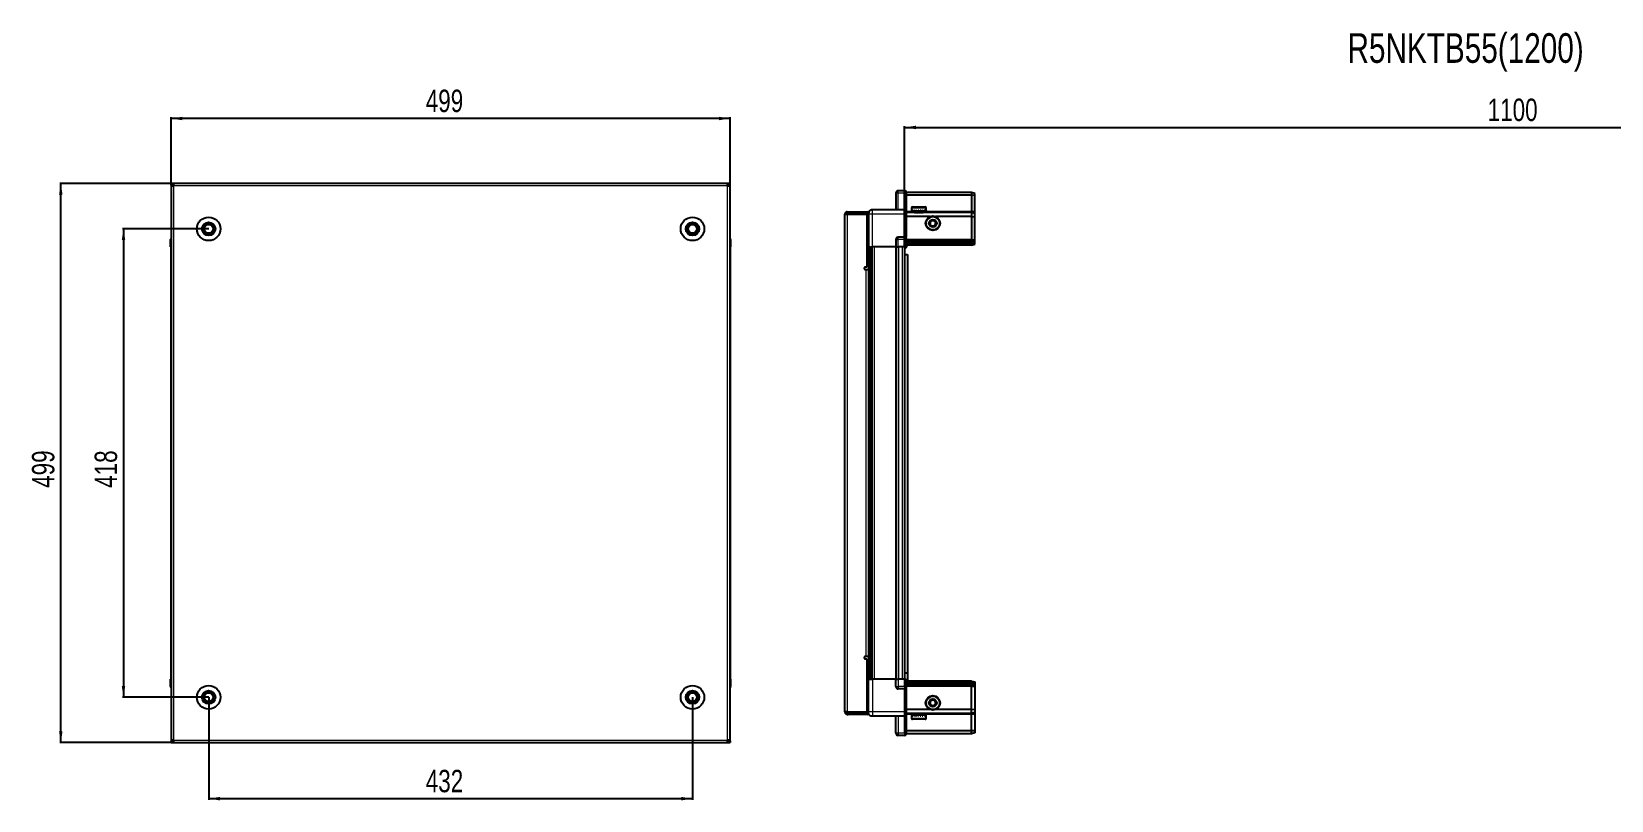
# Model space of a CAD drawing. Header units: millimetres. Extents: x 927 to 3563, y -469 to 1533.
# Drawn here: x 927 to 2337, y 847 to 1533 of the extents above; entities that cross this region are included whole.
import ezdxf

# ---------------------------------------------------------------- set-up
doc = ezdxf.new("R2010")
doc.units = ezdxf.units.MM
doc.layers.add('FORMAT', color=7, linetype='Continuous')
doc.styles.add('SLDTEXTSTYLE0', font='TXT', dxfattribs={"width": 0.75})
doc.dimstyles.new('SLDDIMSTYLE0', dxfattribs={"dimtxt": 20, "dimasz": 10, "dimexe": 0, "dimexo": 0.0625, "dimgap": 5, "dimtad": 2, "dimdec": 1, "dimrnd": 1e-09, "dimzin": 12, "dimdsep": 46, "dimtxsty": 'SLDTEXTSTYLE0', "dimsah": 1, "dimcen": 0.09, "dimadec": 0, "dimazin": 3, "dimtfac": 1, "dimtofl": 0, "dimtmove": 0, "dimatfit": 3, "dimfxl": 0, "dimfrac": 2, "dimtolj": 1, "dimtzin": 12, "dimarcsym": 0})

# ---------------------------------------------------------------- blocks, each defined once
blk = doc.blocks.new('_D')
at = {"layer": 'FORMAT'}
for p, q in [((1051.2, 1397.7), (951.7, 1397.7)), ((952.7, 898.7), (952.7, 1397.7)), ((1051.2, 898.7), (951.7, 898.7))]:
    blk.add_line(p, q, dxfattribs=at)
for points in [[(952.7, 1397.7), (951.1, 1387.7), (954.2, 1387.7)], [(952.7, 898.7), (954.2, 908.7), (951.1, 908.7)]]:
    blk.add_solid(points, dxfattribs=at)
at = {"layer": 'FORMAT', "insert": (926.9, 1126), "char_height": 20, "attachment_point": 1, "rotation": 90, "style": 'SLDTEXTSTYLE0'}
blk.add_mtext('499', dxfattribs=at)
blk = doc.blocks.new('_D_1')
at = {"layer": 'FORMAT'}
for p, q in [((1051.2, 1397.7), (1051.2, 1456.7)), ((1550.2, 1455.7), (1051.2, 1455.7)), ((1550.2, 1397.7), (1550.2, 1456.7))]:
    blk.add_line(p, q, dxfattribs=at)
for points in [[(1051.2, 1455.7), (1061.2, 1454.1), (1061.2, 1457.2)], [(1550.2, 1455.7), (1540.2, 1457.2), (1540.2, 1454.1)]]:
    blk.add_solid(points, dxfattribs=at)
at = {"layer": 'FORMAT', "insert": (1278.5, 1481.4), "char_height": 20, "attachment_point": 1, "style": 'SLDTEXTSTYLE0'}
blk.add_mtext('499', dxfattribs=at)
blk = doc.blocks.new('_D_2')
at = {"layer": 'FORMAT'}
for p, q in [((1084.7, 939.1), (1084.7, 847.7)), ((1516.7, 939.1), (1516.7, 847.7)), ((1084.7, 848.7), (1516.7, 848.7))]:
    blk.add_line(p, q, dxfattribs=at)
for points in [[(1084.7, 848.7), (1094.7, 847.1), (1094.7, 850.2)], [(1516.7, 848.7), (1506.7, 850.2), (1506.7, 847.1)]]:
    blk.add_solid(points, dxfattribs=at)
at = {"layer": 'FORMAT', "insert": (1278.5, 874.4), "char_height": 20, "attachment_point": 1, "style": 'SLDTEXTSTYLE0'}
blk.add_mtext('432', dxfattribs=at)
blk = doc.blocks.new('_D_3')
at = {"layer": 'FORMAT'}
for p, q in [((1084.7, 1357.2), (1007.7, 1357.2)), ((1008.7, 1357.2), (1008.7, 939.2)), ((1084.7, 939.2), (1007.7, 939.2))]:
    blk.add_line(p, q, dxfattribs=at)
for points in [[(1008.7, 1357.2), (1007.1, 1347.2), (1010.2, 1347.2)], [(1008.7, 939.2), (1010.2, 949.2), (1007.1, 949.2)]]:
    blk.add_solid(points, dxfattribs=at)
at = {"layer": 'FORMAT', "insert": (982.9, 1126), "char_height": 20, "attachment_point": 1, "rotation": 90, "style": 'SLDTEXTSTYLE0'}
blk.add_mtext('418', dxfattribs=at)
blk = doc.blocks.new('_D_4')
at = {"layer": 'FORMAT'}
for p, q in [((1706.1, 1341.2), (1706.1, 1448.7)), ((1706.1, 1447.7), (2806.1, 1447.7)), ((2806.1, 1341.2), (2806.1, 1448.7))]:
    blk.add_line(p, q, dxfattribs=at)
for points in [[(1706.1, 1447.7), (1716.1, 1446.1), (1716.1, 1449.2)], [(2806.1, 1447.7), (2796.1, 1449.2), (2796.1, 1446.1)]]:
    blk.add_solid(points, dxfattribs=at)
at = {"layer": 'FORMAT', "insert": (2226.6, 1473.4), "char_height": 20, "attachment_point": 1, "style": 'SLDTEXTSTYLE0'}
blk.add_mtext('1100', dxfattribs=at)

msp = doc.modelspace()

# ---------------------------------------------------------------- linework, layer by layer
at = {"color": 7, "linetype": 'Continuous', "lineweight": 25}
for p, q in [((1053.27, 1397.66), (1051.17, 1397.66)), ((1051.17, 1396.16), (1051.17, 1397.66)), ((1548.07, 1397.66), (1053.27, 1397.66)), ((1053.27, 1397.66), (1053.27, 1395.56)), ((1548.07, 1395.56), (1548.07, 1397.66)), ((1550.17, 1397.66), (1548.07, 1397.66)), ((1550.17, 1396.16), (1550.17, 1397.66)), ((1051.17, 1396.16), (1053.27, 1396.16)), ((1051.17, 1396.16), (1051.17, 1395.56)), ((1051.17, 1395.56), (1051.17, 900.76)), ((1051.17, 1395.56), (1053.27, 1395.56)), ((1548.07, 1396.16), (1550.17, 1396.16)), ((1548.07, 1395.56), (1550.17, 1395.56)), ((1550.17, 1395.56), (1550.17, 1396.16)), ((1550.17, 900.76), (1550.17, 1395.56)), ((1698.27, 1389.16), (1698.27, 1374.16)), ((1706.27, 1391.16), (1700.27, 1391.16)), ((1706.27, 1391.16), (1706.61, 1391.16)), ((1706.27, 1391.16), (1706.27, 1389.16)), ((1706.27, 1374.36), (1706.27, 1389.16)), ((1706.27, 1374.36), (1706.27, 1389.16)), ((1707.47, 1390.66), (1706.61, 1391.16)), ((1707.47, 1389.16), (1707.47, 1390.66)), ((1765.77, 1389.66), (1707.47, 1389.66)), ((1707.47, 1389.16), (1707.47, 1374.36)), ((1765.77, 1387.16), (1707.47, 1387.16)), ((1765.77, 1389.66), (1765.77, 1387.16)), ((1768.77, 1388.85), (1765.77, 1389.66)), ((1765.77, 1387.16), (1765.77, 1372.66)), ((1768.77, 1387), (1765.77, 1387.16)), ((1768.77, 1387), (1768.77, 1388.85)), ((1768.77, 1372.66), (1768.77, 1387)), ((1654.27, 1370.31), (1652.77, 1370.31)), ((1652.77, 1369.81), (1652.77, 1370.31)), ((1652.77, 926.51), (1652.77, 1369.81)), ((1654.87, 1370.91), (1654.87, 1372.41)), ((1654.87, 1372.41), (1655.77, 1372.41)), ((1654.87, 1370.91), (1655.77, 1370.91)), ((1654.87, 1370.41), (1672.27, 1370.41)), ((1655.77, 1372.41), (1672.27, 1372.41)), ((1655.77, 1370.91), (1655.77, 1372.41)), ((1655.77, 1370.91), (1672.27, 1370.91)), ((1672.27, 1370.91), (1672.27, 1372.41)), ((1673.77, 1370.41), (1672.27, 1370.41)), ((1672.27, 1370.41), (1672.27, 1322.91)), ((1673.77, 1370.16), (1673.77, 1341.16)), ((1706.27, 1374.16), (1677.27, 1374.16)), ((1706.27, 1374.16), (1706.27, 1374.36)), ((1706.27, 1374.16), (1707.47, 1374.16)), ((1706.27, 1370.16), (1706.27, 1374.16)), ((1706.27, 1349.86), (1706.27, 1370.16)), ((1707.47, 1374.36), (1707.47, 1374.16)), ((1707.47, 1374.16), (1707.47, 1370.16)), ((1765.77, 1371.66), (1707.47, 1371.66)), ((1707.47, 1370.16), (1707.47, 1349.86)), ((1712.27, 1376.06), (1712.27, 1373.66)), ((1712.27, 1373.66), (1712.27, 1373.16)), ((1712.27, 1373.16), (1712.41, 1373.16)), ((1712.6, 1373.66), (1712.41, 1373.66)), ((1712.41, 1373.66), (1712.41, 1373.16)), ((1712.41, 1373.16), (1712.6, 1373.16)), ((1712.6, 1373.66), (1712.6, 1373.16)), ((1712.6, 1373.16), (1713.12, 1373.16)), ((1713.07, 1376.86), (1720.24, 1376.86)), ((1713.53, 1373.66), (1713.12, 1373.66)), ((1713.12, 1373.66), (1713.12, 1373.16)), ((1713.12, 1373.16), (1713.53, 1373.16)), ((1713.53, 1373.66), (1713.53, 1373.16)), ((1713.53, 1373.16), (1714.4, 1373.16)), ((1714.37, 1373.16), (1714.37, 1373.06)), ((1714.37, 1373.06), (1723.17, 1373.06)), ((1714.97, 1373.66), (1714.4, 1373.66)), ((1714.4, 1373.66), (1714.4, 1373.16)), ((1714.4, 1373.16), (1714.97, 1373.16)), ((1714.77, 1372.66), (1715.46, 1372.18)), ((1714.77, 1372.66), (1719.8, 1372.66)), ((1715.46, 1372.18), (1714.77, 1371.69)), ((1714.77, 1371.69), (1714.77, 1371.66)), ((1714.77, 1371.69), (1719.8, 1371.69)), ((1714.97, 1373.66), (1714.97, 1373.16)), ((1714.97, 1373.16), (1716.09, 1373.16)), ((1715.46, 1372.18), (1719.62, 1372.18)), ((1716.78, 1373.66), (1716.09, 1373.66)), ((1716.09, 1373.66), (1716.09, 1373.16)), ((1716.09, 1373.16), (1716.78, 1373.16)), ((1716.78, 1373.66), (1716.78, 1373.16)), ((1716.78, 1373.16), (1718.06, 1373.16)), ((1718.79, 1373.66), (1718.06, 1373.66)), ((1718.06, 1373.66), (1718.06, 1373.16)), ((1718.06, 1373.16), (1718.29, 1373.16)), ((1718.29, 1373.66), (1718.29, 1373.16)), ((1718.79, 1373.66), (1718.79, 1373.16)), ((1718.79, 1373.66), (1718.79, 1373.16)), ((1718.79, 1373.16), (1720.09, 1373.16)), ((1718.79, 1373.16), (1718.79, 1373.16)), ((1719.62, 1372.18), (1722.08, 1372.18)), ((1719.8, 1372.66), (1722.77, 1372.66)), ((1719.8, 1371.69), (1722.77, 1371.69)), ((1720.8, 1373.66), (1720.09, 1373.66)), ((1720.09, 1373.66), (1720.09, 1373.16)), ((1720.15, 1373.66), (1720.15, 1373.16)), ((1720.15, 1373.16), (1720.8, 1373.16)), ((1720.24, 1376.86), (1724.47, 1376.86)), ((1720.8, 1373.66), (1720.8, 1373.16)), ((1720.8, 1373.16), (1721.99, 1373.16)), ((1722.61, 1373.66), (1721.99, 1373.66)), ((1721.99, 1373.66), (1721.99, 1373.16)), ((1721.99, 1373.16), (1722.61, 1373.16)), ((1722.08, 1372.18), (1722.77, 1372.66)), ((1722.77, 1371.69), (1722.08, 1372.18)), ((1722.61, 1373.66), (1722.61, 1373.16)), ((1722.61, 1373.16), (1723.58, 1373.16)), ((1722.77, 1371.66), (1722.77, 1371.69)), ((1723.17, 1373.06), (1723.17, 1373.16)), ((1724.04, 1373.66), (1723.58, 1373.66)), ((1723.58, 1373.66), (1723.58, 1373.16)), ((1723.58, 1373.16), (1724.04, 1373.16)), ((1724.04, 1373.66), (1724.04, 1373.16)), ((1724.04, 1373.16), (1724.7, 1373.16)), ((1724.96, 1373.66), (1724.7, 1373.66)), ((1724.7, 1373.66), (1724.7, 1373.16)), ((1724.7, 1373.16), (1724.96, 1373.16)), ((1724.96, 1373.66), (1724.96, 1373.16)), ((1724.96, 1373.16), (1725.23, 1373.16)), ((1725.27, 1373.66), (1725.23, 1373.66)), ((1725.23, 1373.66), (1725.23, 1373.16)), ((1725.23, 1373.16), (1725.27, 1373.16)), ((1725.27, 1373.66), (1725.27, 1376.06)), ((1725.27, 1373.66), (1725.27, 1373.16)), ((1765.77, 1372.66), (1765.77, 1371.66)), ((1765.77, 1371.66), (1765.77, 1368.16)), ((1768.77, 1370.85), (1765.77, 1371.66)), ((1768.77, 1370.85), (1768.77, 1372.66)), ((1768.77, 1367.83), (1768.77, 1370.85)), ((1728.77, 1368.16), (1707.47, 1368.16)), ((1765.77, 1368.16), (1733.77, 1368.16)), ((1765.77, 1368.16), (1765.77, 1347.66)), ((1765.77, 1368.16), (1768.77, 1367.83)), ((1768.77, 1347.66), (1768.77, 1367.83)), ((1050.67, 1347.66), (1050.67, 1341.16)), ((1050.67, 1341.16), (1050.67, 1347.66)), ((1050.67, 1341.16), (1050.67, 1341.16)), ((1051.17, 1341.16), (1050.67, 1341.16)), ((1050.82, 1341.16), (1050.82, 955.16)), ((1550.17, 1348.98), (1550.17, 1348.98)), ((1550.17, 1341.16), (1550.67, 1341.16)), ((1550.52, 955.16), (1550.52, 1341.16)), ((1550.67, 1347.66), (1550.67, 1341.16)), ((1550.67, 1341.16), (1550.67, 1347.66)), ((1550.67, 1341.16), (1550.67, 1341.16)), ((1550.67, 1341.16), (1550.67, 1341.16)), ((1672.27, 1343.91), (1673.77, 1343.91)), ((1673.77, 1341.16), (1672.27, 1341.16)), ((1674.42, 955.16), (1674.42, 1341.16)), ((1676.21, 1341.16), (1676.21, 955.16)), ((1676.25, 1341.16), (1676.25, 955.16)), ((1698.27, 1341.16), (1677.27, 1341.16)), ((1698.27, 1347.66), (1698.27, 1341.16)), ((1698.27, 1341.16), (1700.27, 1341.16)), ((1698.92, 955.16), (1698.92, 1341.16)), ((1706.27, 1349.66), (1700.27, 1349.66)), ((1706.27, 1341.16), (1700.27, 1341.16)), ((1706.12, 955.16), (1706.12, 1341.16)), ((1706.27, 1349.66), (1706.27, 1349.86)), ((1706.27, 1349.66), (1706.27, 1347.66)), ((1706.27, 1349.66), (1707.47, 1349.66)), ((1706.27, 1341.16), (1706.27, 1347.66)), ((1706.27, 1341.16), (1706.27, 1347.66)), ((1706.27, 1341.16), (1706.61, 1341.16)), ((1706.27, 1341.16), (1706.27, 1341.16)), ((1706.61, 1341.16), (1706.61, 1347.66)), ((1707.47, 1341.16), (1706.61, 1341.16)), ((1706.61, 1341.16), (1706.61, 1341.16)), ((1707.47, 1349.86), (1707.47, 1349.66)), ((1707.47, 1348.98), (1707.47, 1349.66)), ((1707.47, 1348.98), (1707.47, 1341.16)), ((1765.77, 1346.66), (1707.47, 1346.66)), ((1765.77, 1345.66), (1707.47, 1345.66)), ((1765.77, 1344.16), (1707.47, 1344.16)), ((1765.77, 1342.66), (1707.47, 1342.66)), ((1765.77, 1347.66), (1765.77, 1346.66)), ((1765.77, 1346.66), (1765.77, 1345.66)), ((1765.77, 1346.66), (1768.77, 1345.85)), ((1765.77, 1345.66), (1765.77, 1344.16)), ((1765.77, 1345.66), (1768.77, 1345.11)), ((1765.77, 1344.16), (1768.77, 1344.61)), ((1765.77, 1344.16), (1765.77, 1342.66)), ((1765.77, 1342.66), (1768.77, 1343.46)), ((1768.77, 1345.85), (1768.77, 1347.66)), ((1768.77, 1345.11), (1768.77, 1345.85)), ((1768.77, 1344.61), (1768.77, 1345.11)), ((1768.77, 1343.46), (1768.77, 1344.61)), ((1706.12, 1334.16), (1708.62, 1334.16)), ((1708.62, 1334.16), (1708.62, 960.66)), ((1672.27, 1322.91), (1670.92, 1322.91)), ((1670.92, 1320.91), (1671.67, 1320.91)), ((1671.67, 1320.91), (1673.77, 1320.91)), ((1673.77, 1320.91), (1673.77, 975.41)), ((1671.67, 975.41), (1670.92, 975.41)), ((1670.92, 973.41), (1672.27, 973.41)), ((1673.77, 975.41), (1671.67, 975.41)), ((1672.27, 973.41), (1672.27, 925.91)), ((1708.62, 960.66), (1706.12, 960.66)), ((1708.62, 960.66), (1708.62, 953.66)), ((1050.67, 955.16), (1050.67, 955.16)), ((1050.67, 948.66), (1050.67, 955.16)), ((1050.67, 955.16), (1050.67, 955.16)), ((1050.67, 955.16), (1050.67, 948.66)), ((1051.17, 955.16), (1050.67, 955.16)), ((1051.17, 947.34), (1051.17, 947.34)), ((1550.17, 955.16), (1550.67, 955.16)), ((1550.67, 955.16), (1550.67, 955.16)), ((1550.67, 948.66), (1550.67, 955.16)), ((1550.67, 955.16), (1550.67, 948.66)), ((1673.77, 955.16), (1672.27, 955.16)), ((1673.77, 952.41), (1672.27, 952.41)), ((1673.77, 926.16), (1673.77, 955.16)), ((1698.27, 955.16), (1677.27, 955.16)), ((1698.27, 948.66), (1698.27, 955.16)), ((1698.27, 955.16), (1700.27, 955.16)), ((1706.27, 955.16), (1700.27, 955.16)), ((1706.27, 946.66), (1700.27, 946.66)), ((1706.27, 955.16), (1706.61, 955.16)), ((1706.27, 948.66), (1706.27, 955.16)), ((1706.27, 948.66), (1706.27, 946.66)), ((1706.27, 948.66), (1706.27, 946.66)), ((1706.27, 946.66), (1707.47, 946.66)), ((1706.27, 946.46), (1706.27, 946.66)), ((1706.27, 926.16), (1706.27, 946.46)), ((1706.61, 948.66), (1706.61, 955.16)), ((1706.61, 955.16), (1707.47, 955.16)), ((1707.47, 955.16), (1707.47, 947.34)), ((1765.77, 953.66), (1707.47, 953.66)), ((1765.77, 952.16), (1707.47, 952.16)), ((1765.77, 950.66), (1707.47, 950.66)), ((1765.77, 949.66), (1707.47, 949.66)), ((1707.47, 946.66), (1707.47, 947.34)), ((1707.47, 946.66), (1707.47, 946.46)), ((1707.47, 946.46), (1707.47, 926.16)), ((1765.77, 952.16), (1765.77, 953.66)), ((1765.77, 953.66), (1768.77, 952.85)), ((1765.77, 950.66), (1765.77, 952.16)), ((1765.77, 952.16), (1768.77, 951.7)), ((1765.77, 950.66), (1768.77, 951.2)), ((1765.77, 949.66), (1765.77, 950.66)), ((1765.77, 949.66), (1768.77, 950.46)), ((1765.77, 948.66), (1765.77, 949.66)), ((1765.77, 928.16), (1765.77, 948.66)), ((1768.77, 952.85), (1768.77, 951.7)), ((1768.77, 951.7), (1768.77, 951.2)), ((1768.77, 951.2), (1768.77, 950.46)), ((1768.77, 950.46), (1768.77, 948.66)), ((1768.77, 948.66), (1768.77, 928.49)), ((1652.77, 926.01), (1652.77, 926.51)), ((1654.27, 926.01), (1652.77, 926.01)), ((1672.27, 925.91), (1654.87, 925.91)), ((1654.87, 925.41), (1654.87, 923.91)), ((1654.87, 925.41), (1655.77, 925.41)), ((1654.87, 923.91), (1655.77, 923.91)), ((1672.27, 925.41), (1655.77, 925.41)), ((1655.77, 925.41), (1655.77, 923.91)), ((1672.27, 923.91), (1655.77, 923.91)), ((1672.27, 925.91), (1673.77, 925.91)), ((1672.27, 925.41), (1672.27, 923.91)), ((1706.27, 922.16), (1677.27, 922.16)), ((1698.27, 907.16), (1698.27, 922.16)), ((1706.27, 922.16), (1706.27, 926.16)), ((1706.27, 922.16), (1707.47, 922.16)), ((1706.27, 921.96), (1706.27, 922.16)), ((1706.27, 907.16), (1706.27, 921.96)), ((1728.77, 928.16), (1707.47, 928.16)), ((1707.47, 926.16), (1707.47, 922.16)), ((1765.77, 924.66), (1707.47, 924.66)), ((1707.47, 922.16), (1707.47, 921.96)), ((1707.47, 921.96), (1707.47, 907.16)), ((1712.27, 923.16), (1712.27, 920.26)), ((1712.37, 923.16), (1712.27, 923.16)), ((1712.37, 922.66), (1712.37, 923.16)), ((1712.54, 923.16), (1712.37, 923.16)), ((1712.37, 922.66), (1712.54, 922.66)), ((1712.54, 922.66), (1712.54, 923.16)), ((1713.03, 923.16), (1712.54, 923.16)), ((1713.03, 922.66), (1713.03, 923.16)), ((1713.41, 923.16), (1713.03, 923.16)), ((1713.03, 922.66), (1713.41, 922.66)), ((1713.22, 919.46), (1713.07, 919.46)), ((1724.47, 919.46), (1713.22, 919.46)), ((1713.41, 922.66), (1713.41, 923.16)), ((1714.25, 923.16), (1713.41, 923.16)), ((1714.25, 922.66), (1714.25, 923.16)), ((1714.8, 923.16), (1714.25, 923.16)), ((1714.25, 922.66), (1714.8, 922.66)), ((1714.37, 923.26), (1714.37, 923.16)), ((1719.77, 923.26), (1714.37, 923.26)), ((1714.77, 924.66), (1714.77, 924.63)), ((1714.77, 924.63), (1715.46, 924.14)), ((1714.88, 924.63), (1714.77, 924.63)), ((1715.46, 924.14), (1714.77, 923.66)), ((1714.88, 923.66), (1714.77, 923.66)), ((1714.8, 922.66), (1714.8, 923.16)), ((1715.91, 923.16), (1714.8, 923.16)), ((1722.77, 924.63), (1714.88, 924.63)), ((1722.77, 923.66), (1714.88, 923.66)), ((1715.55, 924.14), (1715.46, 924.14)), ((1722.08, 924.14), (1715.55, 924.14)), ((1715.91, 922.66), (1715.91, 923.16)), ((1716.59, 923.16), (1715.91, 923.16)), ((1715.91, 922.66), (1716.59, 922.66)), ((1716.59, 922.66), (1716.59, 923.16)), ((1717.85, 923.16), (1716.59, 923.16)), ((1717.85, 922.66), (1717.85, 923.16)), ((1718.15, 923.16), (1717.85, 923.16)), ((1717.85, 922.66), (1718.59, 922.66)), ((1718.15, 922.66), (1718.15, 923.16)), ((1718.59, 922.66), (1718.59, 923.16)), ((1719.88, 923.16), (1718.59, 923.16)), ((1723.17, 923.26), (1719.77, 923.26)), ((1719.88, 922.66), (1719.88, 923.16)), ((1719.88, 922.66), (1720.6, 922.66)), ((1720.01, 922.66), (1720.01, 923.16)), ((1720.6, 923.16), (1720.01, 923.16)), ((1720.6, 922.66), (1720.6, 923.16)), ((1721.81, 923.16), (1720.6, 923.16)), ((1721.81, 922.66), (1721.81, 923.16)), ((1722.44, 923.16), (1721.81, 923.16)), ((1721.81, 922.66), (1722.44, 922.66)), ((1722.08, 924.14), (1722.77, 924.63)), ((1722.77, 923.66), (1722.08, 924.14)), ((1722.44, 922.66), (1722.44, 923.16)), ((1723.44, 923.16), (1722.44, 923.16)), ((1722.77, 924.63), (1722.77, 924.66)), ((1723.17, 923.16), (1723.17, 923.26)), ((1723.44, 922.66), (1723.44, 923.16)), ((1723.92, 923.16), (1723.44, 923.16)), ((1723.44, 922.66), (1723.92, 922.66)), ((1723.92, 922.66), (1723.92, 923.16)), ((1724.61, 923.16), (1723.92, 923.16)), ((1724.61, 922.66), (1724.61, 923.16)), ((1724.89, 923.16), (1724.61, 923.16)), ((1724.61, 922.66), (1724.89, 922.66)), ((1724.89, 922.66), (1724.89, 923.16)), ((1725.21, 923.16), (1724.89, 923.16)), ((1725.21, 922.66), (1725.21, 923.16)), ((1725.27, 923.16), (1725.21, 923.16)), ((1725.21, 922.66), (1725.27, 922.66)), ((1725.27, 920.26), (1725.27, 923.16)), ((1725.27, 922.66), (1725.27, 923.16)), ((1725.27, 923.16), (1725.27, 923.16)), ((1765.77, 928.16), (1733.77, 928.16)), ((1765.77, 928.16), (1768.77, 928.49)), ((1765.77, 924.66), (1765.77, 928.16)), ((1768.77, 925.46), (1765.77, 924.66)), ((1765.77, 923.66), (1765.77, 924.66)), ((1765.77, 909.16), (1765.77, 923.66)), ((1768.77, 928.49), (1768.77, 925.46)), ((1768.77, 925.46), (1768.77, 923.66)), ((1768.77, 923.66), (1768.77, 909.31)), ((1706.27, 905.16), (1700.27, 905.16)), ((1706.27, 907.16), (1706.27, 905.16)), ((1706.27, 905.16), (1706.61, 905.16)), ((1706.27, 905.16), (1706.61, 905.16)), ((1706.27, 905.16), (1706.27, 905.16)), ((1706.61, 905.16), (1707.47, 905.66)), ((1706.61, 905.16), (1707.47, 905.66)), ((1765.77, 909.16), (1707.47, 909.16)), ((1707.47, 905.66), (1707.47, 907.16)), ((1765.77, 906.66), (1707.47, 906.66)), ((1768.77, 909.31), (1765.77, 909.16)), ((1765.77, 906.66), (1765.77, 909.16)), ((1768.77, 907.46), (1765.77, 906.66)), ((1768.77, 909.31), (1768.77, 907.46)), ((1053.27, 900.76), (1051.17, 900.76)), ((1051.17, 900.76), (1051.17, 900.16)), ((1053.27, 900.16), (1051.17, 900.16)), ((1051.17, 900.16), (1051.17, 898.66)), ((1051.17, 898.66), (1053.27, 898.66)), ((1053.27, 900.76), (1053.27, 898.66)), ((1053.27, 898.66), (1548.07, 898.66)), ((1548.07, 898.66), (1548.07, 900.76)), ((1550.17, 900.76), (1548.07, 900.76)), ((1550.17, 900.16), (1548.07, 900.16)), ((1548.07, 898.66), (1550.17, 898.66)), ((1550.17, 900.16), (1550.17, 900.76)), ((1550.17, 900.16), (1550.17, 898.66))]:
    msp.add_line(p, q, dxfattribs=at)
at = {"color": 8, "linetype": 'Continuous', "lineweight": 18}
for p, q in [((1053.27, 1395.56), (1053.27, 900.76)), ((1548.07, 1395.56), (1053.27, 1395.56)), ((1548.07, 900.76), (1548.07, 1395.56)), ((1700.27, 1389.16), (1698.27, 1389.16)), ((1700.27, 1389.16), (1700.27, 1391.16)), ((1700.27, 1374.16), (1700.27, 1389.16)), ((1706.27, 1389.16), (1700.27, 1389.16)), ((1706.27, 1389.16), (1707.47, 1389.16)), ((1654.87, 1370.41), (1654.87, 925.91)), ((1677.27, 1341.16), (1677.27, 1370.16)), ((1706.27, 1370.16), (1677.27, 1370.16)), ((1706.27, 1374.36), (1707.47, 1374.36)), ((1706.27, 1370.16), (1707.47, 1370.16)), ((1714.77, 1372.66), (1707.47, 1372.66)), ((1712.27, 1376.06), (1720.45, 1376.06)), ((1720.45, 1376.06), (1725.27, 1376.06)), ((1765.77, 1372.66), (1722.77, 1372.66)), ((1768.77, 1372.66), (1765.77, 1372.66)), ((1051.17, 1347.66), (1050.67, 1347.66)), ((1550.17, 1347.66), (1550.67, 1347.66)), ((1673.77, 1320.91), (1673.77, 1341.16)), ((1675.01, 1341.16), (1675.01, 955.16)), ((1677.46, 955.16), (1677.46, 1341.16)), ((1678.87, 1341.16), (1678.87, 955.16)), ((1698.27, 1347.66), (1700.27, 1347.66)), ((1698.27, 955.16), (1698.27, 1341.16)), ((1700.27, 1347.66), (1700.27, 1349.66)), ((1700.27, 1341.16), (1700.27, 1347.66)), ((1706.27, 1347.66), (1700.27, 1347.66)), ((1700.92, 955.16), (1700.92, 1341.16)), ((1704.12, 955.16), (1704.12, 1341.16)), ((1706.27, 1349.86), (1707.47, 1349.86)), ((1706.27, 1347.66), (1706.61, 1347.66)), ((1706.27, 1341.16), (1706.61, 1341.16)), ((1765.77, 1347.66), (1707.47, 1347.66)), ((1765.77, 1347.66), (1768.77, 1347.66)), ((1671.67, 975.41), (1671.67, 1320.91)), ((1673.77, 955.16), (1673.77, 975.41)), ((1051.17, 948.66), (1050.67, 948.66)), ((1550.17, 948.66), (1550.67, 948.66)), ((1677.27, 955.16), (1677.27, 926.16)), ((1698.27, 948.66), (1700.27, 948.66)), ((1700.27, 955.16), (1700.27, 948.66)), ((1700.27, 948.66), (1700.27, 946.66)), ((1706.27, 948.66), (1700.27, 948.66)), ((1706.27, 948.66), (1706.61, 948.66)), ((1707.47, 946.46), (1706.27, 946.46)), ((1765.77, 948.66), (1707.47, 948.66)), ((1765.77, 948.66), (1768.77, 948.66)), ((1706.27, 926.16), (1677.27, 926.16)), ((1700.27, 922.16), (1700.27, 907.16)), ((1706.27, 926.16), (1707.47, 926.16)), ((1707.47, 921.96), (1706.27, 921.96)), ((1714.77, 923.66), (1707.47, 923.66)), ((1712.44, 920.26), (1712.27, 920.26)), ((1725.27, 920.26), (1712.44, 920.26)), ((1765.77, 923.66), (1722.77, 923.66)), ((1768.77, 923.66), (1765.77, 923.66)), ((1700.27, 907.16), (1698.27, 907.16)), ((1706.27, 907.16), (1700.27, 907.16)), ((1700.27, 907.16), (1700.27, 905.16)), ((1706.27, 907.16), (1707.47, 907.16)), ((1053.27, 900.76), (1548.07, 900.76))]:
    msp.add_line(p, q, dxfattribs=at)
at = {"color": 7, "linetype": 'Continuous', "lineweight": 25}
for centre, radius in [((1731.27, 1362.16), 6.5), ((1084.67, 1357.16), 10.5), ((1084.67, 1357.16), 6), ((1084.67, 1357.16), 3.9), ((1516.67, 1357.16), 10.5), ((1516.67, 1357.16), 6), ((1516.67, 1357.16), 3.9), ((1731.27, 1362.16), 3.46), ((1084.67, 939.16), 10.5), ((1084.67, 939.16), 6), ((1516.67, 939.16), 10.5), ((1516.67, 939.16), 6), ((1084.67, 939.16), 3.9), ((1516.67, 939.16), 3.9), ((1731.27, 934.16), 6.5), ((1731.27, 934.16), 3.46)]:
    msp.add_circle(centre, radius, dxfattribs=at)
at = {"color": 8, "linetype": 'Continuous', "lineweight": 18}
for centre in [(1731.27, 1362.16), (1731.27, 934.16)]:
    msp.add_circle(centre, 5.7, dxfattribs=at)
at = {"color": 7, "linetype": 'Continuous', "lineweight": 25}
for centre, radius, start, end in [((1700.27, 1389.16), 2, 90, 180), ((1654.77, 1369.91), 0.5, 90, 117.7907), ((1672.17, 1370.31), 0.6, 9.59407, 90), ((1672.17, 1370.31), 2.1, 32.2369, 87.2706), ((1713.07, 1376.06), 0.8, 90, 180), ((1714.37, 1372.66), 0.4, 0, 90), ((1723.17, 1372.66), 0.4, 90, 180), ((1724.47, 1376.06), 0.8, 0, 90), ((1084.67, 1357.16), 4.62, 120, 180), ((1084.67, 1357.16), 4.62, 180, 240), ((1084.67, 1357.16), 4.62, 60, 120), ((1084.67, 1357.16), 4.62, 0, 60), ((1084.67, 1357.16), 4.62, 300, 0), ((1516.67, 1357.16), 4.62, 120, 180), ((1516.67, 1357.16), 4.62, 180, 240), ((1516.67, 1357.16), 4.62, 60, 120), ((1516.67, 1357.16), 4.62, 360, 60), ((1516.67, 1357.16), 4.62, 300, 360), ((1731.27, 1362.16), 2.5, 161.00659, 221.00659), ((1731.27, 1362.16), 2.5, 101.00659, 161.00659), ((1731.27, 1362.16), 2.5, 221.00659, 281.00659), ((1731.27, 1362.16), 2.5, 41.00659, 101.00659), ((1731.27, 1362.16), 2.5, 281.00659, 341.00659), ((1731.27, 1362.16), 2.5, 341.00659, 41.00659), ((1052.67, 1347.66), 2, 138.57492, 180), ((1052.67, 1347.66), 2, 138.59038, 180), ((1084.67, 1357.16), 4.62, 240, 300), ((1516.67, 1357.16), 4.62, 240, 300), ((1548.67, 1347.66), 2, 0, 41.39416), ((1700.27, 1347.66), 2, 90, 180), ((1703.62, 1343.81), 5, 300, 346.70293), ((1670.92, 1321.91), 1, 90, 270), ((1670.92, 974.41), 1, 90, 270), ((1052.67, 948.66), 2, 180, 199.56674), ((1052.67, 948.66), 2, 180, 221.39416), ((1052.67, 948.66), 2, 213.78451, 221.40962), ((1548.67, 948.66), 2, 318.59038, 0), ((1700.27, 948.66), 2, 180, 270), ((1084.67, 939.16), 4.62, 120, 180), ((1084.67, 939.16), 4.62, 180, 240), ((1084.67, 939.16), 4.62, 60, 120), ((1084.67, 939.16), 4.62, 240, 300), ((1084.67, 939.16), 4.62, 360, 60), ((1084.67, 939.16), 4.62, 300, 360), ((1516.67, 939.16), 4.62, 120, 180), ((1516.67, 939.16), 4.62, 180, 240), ((1516.67, 939.16), 4.62, 60, 120), ((1516.67, 939.16), 4.62, 240, 300), ((1516.67, 939.16), 4.62, 360, 60), ((1516.67, 939.16), 4.62, 300, 360), ((1731.27, 934.16), 2.5, 127.98423, 187.98423), ((1731.27, 934.16), 2.5, 187.98423, 247.98423), ((1731.27, 934.16), 2.5, 67.98423, 127.98423), ((1731.27, 934.16), 2.5, 247.98423, 307.98423), ((1731.27, 934.16), 2.5, 7.98423, 67.98423), ((1731.27, 934.16), 2.5, 307.98423, 7.98423), ((1654.77, 926.41), 0.5, 243.58436, 270), ((1672.17, 926.01), 0.6, 270, 350.40593), ((1672.17, 926.01), 2.1, 272.7294, 327.8305), ((1713.07, 920.26), 0.8, 180, 270), ((1714.37, 923.66), 0.4, 270, 360), ((1723.17, 923.66), 0.4, 180, 270), ((1724.47, 920.26), 0.8, 270, 360), ((1700.27, 907.16), 2, 180, 270)]:
    msp.add_arc(centre, radius, start, end, dxfattribs=at)
for centre, start_param, end_param in [((1710.07, 1347.66), 2.4188584, 3.1415927), ((1710.07, 948.66), 3.1415927, 3.8643269)]:
    msp.add_ellipse(centre, major_axis=(3.46, 0), ratio=0.5773503, start_param=start_param, end_param=end_param, dxfattribs=at)
for points, knots in [([(1654.87, 1372.41), (1654.62, 1372.38), (1654.13, 1372.33), (1653.48, 1371.94), (1653.02, 1371.38), (1652.8, 1370.8), (1652.78, 1370.43), (1652.77, 1370.31)], [0, 0, 0, 0, 0.2302553, 0.4485219, 0.6667858, 0.8850496, 1, 1, 1, 1]), ([(1652.77, 1369.81), (1652.8, 1369.85), (1652.85, 1369.94), (1653.24, 1370.08), (1653.8, 1370.21), (1654.38, 1370.32), (1654.75, 1370.39), (1654.87, 1370.41)], [0, 0, 0, 0, 0.23025534, 0.4485219, 0.6667858, 0.88504963, 1, 1, 1, 1]), ([(1677.27, 1374.16), (1676.83, 1374.11), (1676.16, 1374.04), (1675.34, 1373.6), (1674.78, 1373.15), (1674.33, 1372.59), (1673.89, 1371.78), (1673.82, 1371.1), (1673.77, 1370.66)], [0, 0, 0, 0, 0.2394568, 0.3683607, 0.5, 0.6316393, 0.7605432, 1, 1, 1, 1]), ([(1673.77, 1370.66), (1673.77, 1370.65), (1673.77, 1370.64), (1673.77, 1370.52), (1673.77, 1370.36), (1673.77, 1370.22), (1673.77, 1370.16)], [0, 0, 0, 0, 0.2493943, 0.5003335, 0.7501667, 1, 1, 1, 1]), ([(1080.05, 1357.16), (1080.38, 1357.73), (1080.95, 1358.71), (1081.77, 1360.14), (1082.18, 1360.84), (1082.36, 1361.16)], [0, 0, 0, 0, 0.4391308, 0.7513783, 1, 1, 1, 1]), ([(1082.36, 1353.16), (1082.03, 1353.73), (1081.47, 1354.71), (1080.64, 1356.14), (1080.23, 1356.84), (1080.05, 1357.16)], [0, 0, 0, 0, 0.4391308, 0.7513783, 1, 1, 1, 1]), ([(1082.36, 1361.16), (1082.56, 1361.16), (1083.27, 1361.16), (1084.58, 1361.16), (1085.97, 1361.16), (1086.71, 1361.16), (1086.98, 1361.16)], [0, 0, 0, 0, 0.1393293, 0.4852696, 0.8163565, 1, 1, 1, 1]), ([(1086.98, 1361.16), (1087.31, 1360.59), (1087.88, 1359.61), (1088.7, 1358.18), (1089.11, 1357.47), (1089.29, 1357.16)], [0, 0, 0, 0, 0.4391308, 0.7513783, 1, 1, 1, 1]), ([(1089.29, 1357.16), (1088.96, 1356.59), (1088.39, 1355.61), (1087.57, 1354.18), (1087.16, 1353.47), (1086.98, 1353.16)], [0, 0, 0, 0, 0.4391308, 0.7513783, 1, 1, 1, 1]), ([(1512.05, 1357.16), (1512.38, 1357.73), (1512.95, 1358.71), (1513.77, 1360.14), (1514.18, 1360.84), (1514.36, 1361.16)], [0, 0, 0, 0, 0.4391308, 0.7513783, 1, 1, 1, 1]), ([(1514.36, 1353.16), (1514.03, 1353.73), (1513.47, 1354.71), (1512.64, 1356.14), (1512.23, 1356.84), (1512.05, 1357.16)], [0, 0, 0, 0, 0.4391308, 0.7513783, 1, 1, 1, 1]), ([(1514.36, 1361.16), (1514.56, 1361.16), (1515.27, 1361.16), (1516.58, 1361.16), (1517.97, 1361.16), (1518.71, 1361.16), (1518.98, 1361.16)], [0, 0, 0, 0, 0.1393293, 0.4852696, 0.8163565, 1, 1, 1, 1]), ([(1518.98, 1361.16), (1519.31, 1360.59), (1519.88, 1359.61), (1520.7, 1358.18), (1521.11, 1357.47), (1521.29, 1357.16)], [0, 0, 0, 0, 0.4391308, 0.7513783, 1, 1, 1, 1]), ([(1521.29, 1357.16), (1520.96, 1356.59), (1520.39, 1355.61), (1519.57, 1354.18), (1519.16, 1353.47), (1518.98, 1353.16)], [0, 0, 0, 0, 0.4391308, 0.7513783, 1, 1, 1, 1]), ([(1728.44, 1361.61), (1728.61, 1362.1), (1728.92, 1363.01), (1729.23, 1363.91), (1729.38, 1364.34)], [0, 0, 0, 0, 0.5346859, 1, 1, 1, 1]), ([(1730.33, 1359.43), (1730.11, 1359.69), (1729.57, 1360.31), (1728.91, 1361.06), (1728.52, 1361.51), (1728.44, 1361.61)], [0, 0, 0, 0, 0.3629006, 0.8668753, 1, 1, 1, 1]), ([(1729.38, 1364.34), (1729.88, 1364.44), (1730.83, 1364.62), (1731.77, 1364.8), (1732.21, 1364.89)], [0, 0, 0, 0, 0.53468586, 1, 1, 1, 1]), ([(1733.17, 1359.98), (1732.66, 1359.88), (1731.71, 1359.7), (1730.77, 1359.51), (1730.33, 1359.43)], [0, 0, 0, 0, 0.5346859, 1, 1, 1, 1]), ([(1732.21, 1364.89), (1732.29, 1364.79), (1732.69, 1364.34), (1733.34, 1363.59), (1733.88, 1362.97), (1734.11, 1362.71)], [0, 0, 0, 0, 0.1331247, 0.6370994, 1, 1, 1, 1]), ([(1734.11, 1362.71), (1733.94, 1362.22), (1733.62, 1361.31), (1733.31, 1360.4), (1733.17, 1359.98)], [0, 0, 0, 0, 0.5346859, 1, 1, 1, 1]), ([(1086.98, 1353.16), (1086.71, 1353.16), (1085.97, 1353.16), (1084.58, 1353.16), (1083.27, 1353.16), (1082.56, 1353.16), (1082.36, 1353.16)], [0, 0, 0, 0, 0.1836435, 0.5147304, 0.8606707, 1, 1, 1, 1]), ([(1518.98, 1353.16), (1518.71, 1353.16), (1517.97, 1353.16), (1516.58, 1353.16), (1515.27, 1353.16), (1514.56, 1353.16), (1514.36, 1353.16)], [0, 0, 0, 0, 0.1836435, 0.5147304, 0.8606707, 1, 1, 1, 1]), ([(1673.77, 1341.16), (1673.81, 1341.16), (1673.89, 1341.16), (1674.49, 1341.16), (1675.38, 1341.16), (1676.36, 1341.16), (1677.01, 1341.16), (1677.27, 1341.16)], [0, 0, 0, 0, 0.2146939, 0.4293877, 0.6440816, 0.8587754, 1, 1, 1, 1]), ([(1673.77, 955.16), (1673.81, 955.16), (1673.89, 955.16), (1674.49, 955.16), (1675.38, 955.16), (1676.36, 955.16), (1677.01, 955.16), (1677.27, 955.16)], [0, 0, 0, 0, 0.2146939, 0.4293877, 0.6440816, 0.8587754, 1, 1, 1, 1]), ([(1080.05, 939.16), (1080.38, 939.73), (1080.95, 940.71), (1081.77, 942.14), (1082.18, 942.84), (1082.36, 943.16)], [0, 0, 0, 0, 0.4391308, 0.7513783, 1, 1, 1, 1]), ([(1082.36, 935.16), (1082.03, 935.73), (1081.47, 936.71), (1080.64, 938.14), (1080.23, 938.84), (1080.05, 939.16)], [0, 0, 0, 0, 0.4391308, 0.7513783, 1, 1, 1, 1]), ([(1082.36, 943.16), (1082.56, 943.16), (1083.27, 943.16), (1084.58, 943.16), (1085.97, 943.16), (1086.71, 943.16), (1086.98, 943.16)], [0, 0, 0, 0, 0.1393293, 0.4852696, 0.8163565, 1, 1, 1, 1]), ([(1086.98, 935.16), (1086.71, 935.16), (1085.97, 935.16), (1084.58, 935.16), (1083.27, 935.16), (1082.56, 935.16), (1082.36, 935.16)], [0, 0, 0, 0, 0.1836435, 0.5147304, 0.8606707, 1, 1, 1, 1]), ([(1086.98, 943.16), (1087.31, 942.59), (1087.88, 941.61), (1088.7, 940.18), (1089.11, 939.47), (1089.29, 939.16)], [0, 0, 0, 0, 0.4391308, 0.7513783, 1, 1, 1, 1]), ([(1089.29, 939.16), (1088.96, 938.59), (1088.39, 937.61), (1087.57, 936.18), (1087.16, 935.47), (1086.98, 935.16)], [0, 0, 0, 0, 0.4391308, 0.7513783, 1, 1, 1, 1]), ([(1512.05, 939.16), (1512.38, 939.73), (1512.95, 940.71), (1513.77, 942.14), (1514.18, 942.84), (1514.36, 943.16)], [0, 0, 0, 0, 0.4391308, 0.7513783, 1, 1, 1, 1]), ([(1514.36, 935.16), (1514.03, 935.73), (1513.47, 936.71), (1512.64, 938.14), (1512.23, 938.84), (1512.05, 939.16)], [0, 0, 0, 0, 0.4391308, 0.7513783, 1, 1, 1, 1]), ([(1514.36, 943.16), (1514.56, 943.16), (1515.27, 943.16), (1516.58, 943.16), (1517.97, 943.16), (1518.71, 943.16), (1518.98, 943.16)], [0, 0, 0, 0, 0.1393293, 0.4852696, 0.8163565, 1, 1, 1, 1]), ([(1518.98, 935.16), (1518.71, 935.16), (1517.97, 935.16), (1516.58, 935.16), (1515.27, 935.16), (1514.56, 935.16), (1514.36, 935.16)], [0, 0, 0, 0, 0.1836435, 0.5147304, 0.8606707, 1, 1, 1, 1]), ([(1518.98, 943.16), (1519.31, 942.59), (1519.88, 941.61), (1520.7, 940.18), (1521.11, 939.47), (1521.29, 939.16)], [0, 0, 0, 0, 0.4391308, 0.7513783, 1, 1, 1, 1]), ([(1521.29, 939.16), (1520.96, 938.59), (1520.39, 937.61), (1519.57, 936.18), (1519.16, 935.47), (1518.98, 935.16)], [0, 0, 0, 0, 0.4391308, 0.7513783, 1, 1, 1, 1]), ([(1728.6, 935.24), (1729, 935.56), (1729.76, 936.15), (1730.52, 936.74), (1730.87, 937.02)], [0, 0, 0, 0, 0.53468586, 1, 1, 1, 1]), ([(1729, 932.38), (1728.98, 932.51), (1728.9, 933.1), (1728.76, 934.08), (1728.64, 934.9), (1728.6, 935.24)], [0, 0, 0, 0, 0.1331247, 0.6370994, 1, 1, 1, 1]), ([(1731.67, 931.3), (1731.2, 931.49), (1730.3, 931.85), (1729.41, 932.21), (1729, 932.38)], [0, 0, 0, 0, 0.5346859, 1, 1, 1, 1]), ([(1730.87, 937.02), (1731.35, 936.82), (1732.24, 936.46), (1733.13, 936.1), (1733.55, 935.94)], [0, 0, 0, 0, 0.5346859, 1, 1, 1, 1]), ([(1733.95, 933.08), (1733.54, 932.76), (1732.78, 932.17), (1732.03, 931.57), (1731.67, 931.3)], [0, 0, 0, 0, 0.53468586, 1, 1, 1, 1]), ([(1733.55, 935.94), (1733.6, 935.59), (1733.71, 934.78), (1733.85, 933.79), (1733.93, 933.2), (1733.95, 933.08)], [0, 0, 0, 0, 0.3629006, 0.8668753, 1, 1, 1, 1]), ([(1654.87, 925.91), (1654.62, 925.95), (1654.13, 926.04), (1653.48, 926.18), (1653.02, 926.31), (1652.8, 926.42), (1652.78, 926.49), (1652.77, 926.51)], [0, 0, 0, 0, 0.2302553, 0.4485219, 0.6667858, 0.8850496, 1, 1, 1, 1]), ([(1652.77, 926.01), (1652.8, 925.76), (1652.85, 925.26), (1653.24, 924.62), (1653.8, 924.16), (1654.38, 923.94), (1654.75, 923.92), (1654.87, 923.91)], [0, 0, 0, 0, 0.23025534, 0.4485219, 0.6667858, 0.88504963, 1, 1, 1, 1]), ([(1673.77, 925.66), (1673.77, 925.67), (1673.77, 925.68), (1673.77, 925.8), (1673.77, 925.96), (1673.77, 926.09), (1673.77, 926.16)], [0, 0, 0, 0, 0.2493943, 0.5003335, 0.7501667, 1, 1, 1, 1]), ([(1677.27, 922.16), (1676.83, 922.21), (1676.16, 922.28), (1675.34, 922.71), (1674.78, 923.17), (1674.33, 923.73), (1673.89, 924.54), (1673.82, 925.22), (1673.77, 925.66)], [0, 0, 0, 0, 0.23945684, 0.36836066, 0.5, 0.63163934, 0.76054316, 1, 1, 1, 1])]:
    msp.add_open_spline(points, degree=3, knots=knots, dxfattribs=at)
for points in [[(1654.87, 1370.91), (1654.79, 1370.9), (1654.64, 1370.88), (1654.44, 1370.74), (1654.3, 1370.54), (1654.28, 1370.39), (1654.27, 1370.31)], [(1654.27, 926.01), (1654.28, 925.93), (1654.3, 925.77), (1654.44, 925.57), (1654.64, 925.44), (1654.79, 925.42), (1654.87, 925.41)]]:
    msp.add_open_spline(points, degree=3, dxfattribs=at)
at = {"color": 8, "linetype": 'Continuous', "lineweight": 18}
for points in [[(1677.27, 1370.16), (1676.83, 1370.16), (1676.16, 1370.16), (1675.34, 1370.16), (1674.78, 1370.16), (1674.33, 1370.16), (1673.89, 1370.16), (1673.82, 1370.16), (1673.77, 1370.16)], [(1677.27, 926.16), (1676.83, 926.16), (1676.16, 926.16), (1675.34, 926.16), (1674.78, 926.16), (1674.33, 926.16), (1673.89, 926.16), (1673.82, 926.16), (1673.77, 926.16)]]:
    msp.add_open_spline(points, degree=3, knots=[0, 0, 0, 0, 0.2394568, 0.3683607, 0.5, 0.6316393, 0.7605432, 1, 1, 1, 1], dxfattribs=at)
for points in [[(1677.27, 1370.16), (1677.27, 1370.68), (1677.27, 1371.73), (1677.27, 1373.05), (1677.27, 1373.98), (1677.27, 1374.1), (1677.27, 1374.16)], [(1677.27, 926.16), (1677.27, 925.63), (1677.27, 924.59), (1677.27, 923.26), (1677.27, 922.34), (1677.27, 922.22), (1677.27, 922.16)]]:
    msp.add_open_spline(points, degree=3, dxfattribs=at)

# ---------------------------------------------------------------- texts
at = {"layer": 'FORMAT', "insert": (2101.48, 1531.78), "char_height": 26.4583, "attachment_point": 1, "style": 'SLDTEXTSTYLE0'}
msp.add_mtext('R5NKTB55(1200)', dxfattribs=at)

# ---------------------------------------------------------------- dimensions: what is measured, and where the dimension line sits
at = {"layer": 'FORMAT'}
dim = msp.add_linear_dim(base=(1051.17, 1455.66), p1=(1550.17, 1397.66), p2=(1051.17, 1397.66), dimstyle='SLDDIMSTYLE0', dxfattribs=at)
dim.commit()
dim.dimension.update_dxf_attribs({"geometry": '_D_1', "text_midpoint": (1300.67, 1455.66), "dimtype": 160})
for base, p1, p2, angle, picture, middle in [((2806.12, 1447.66), (1706.12, 1341.16), (2806.12, 1341.16), 0, '_D_4', (2256.12, 1447.66)), ((952.67, 1397.66), (1051.17, 898.66), (1051.17, 1397.66), 90, '_D', (952.67, 1148.16)), ((1008.67, 939.16), (1084.67, 1357.16), (1084.67, 939.16), 90, '_D_3', (1008.67, 1148.16)), ((1516.67, 848.66), (1084.67, 939.16), (1516.67, 939.16), 0, '_D_2', (1300.67, 848.66))]:
    dim = msp.add_linear_dim(base=base, p1=p1, p2=p2, angle=angle, dimstyle='SLDDIMSTYLE0', dxfattribs=at)
    dim.commit()
    dim.dimension.update_dxf_attribs({"geometry": picture, "text_midpoint": middle, "dimtype": 160})

doc.saveas('drawing.dxf')
